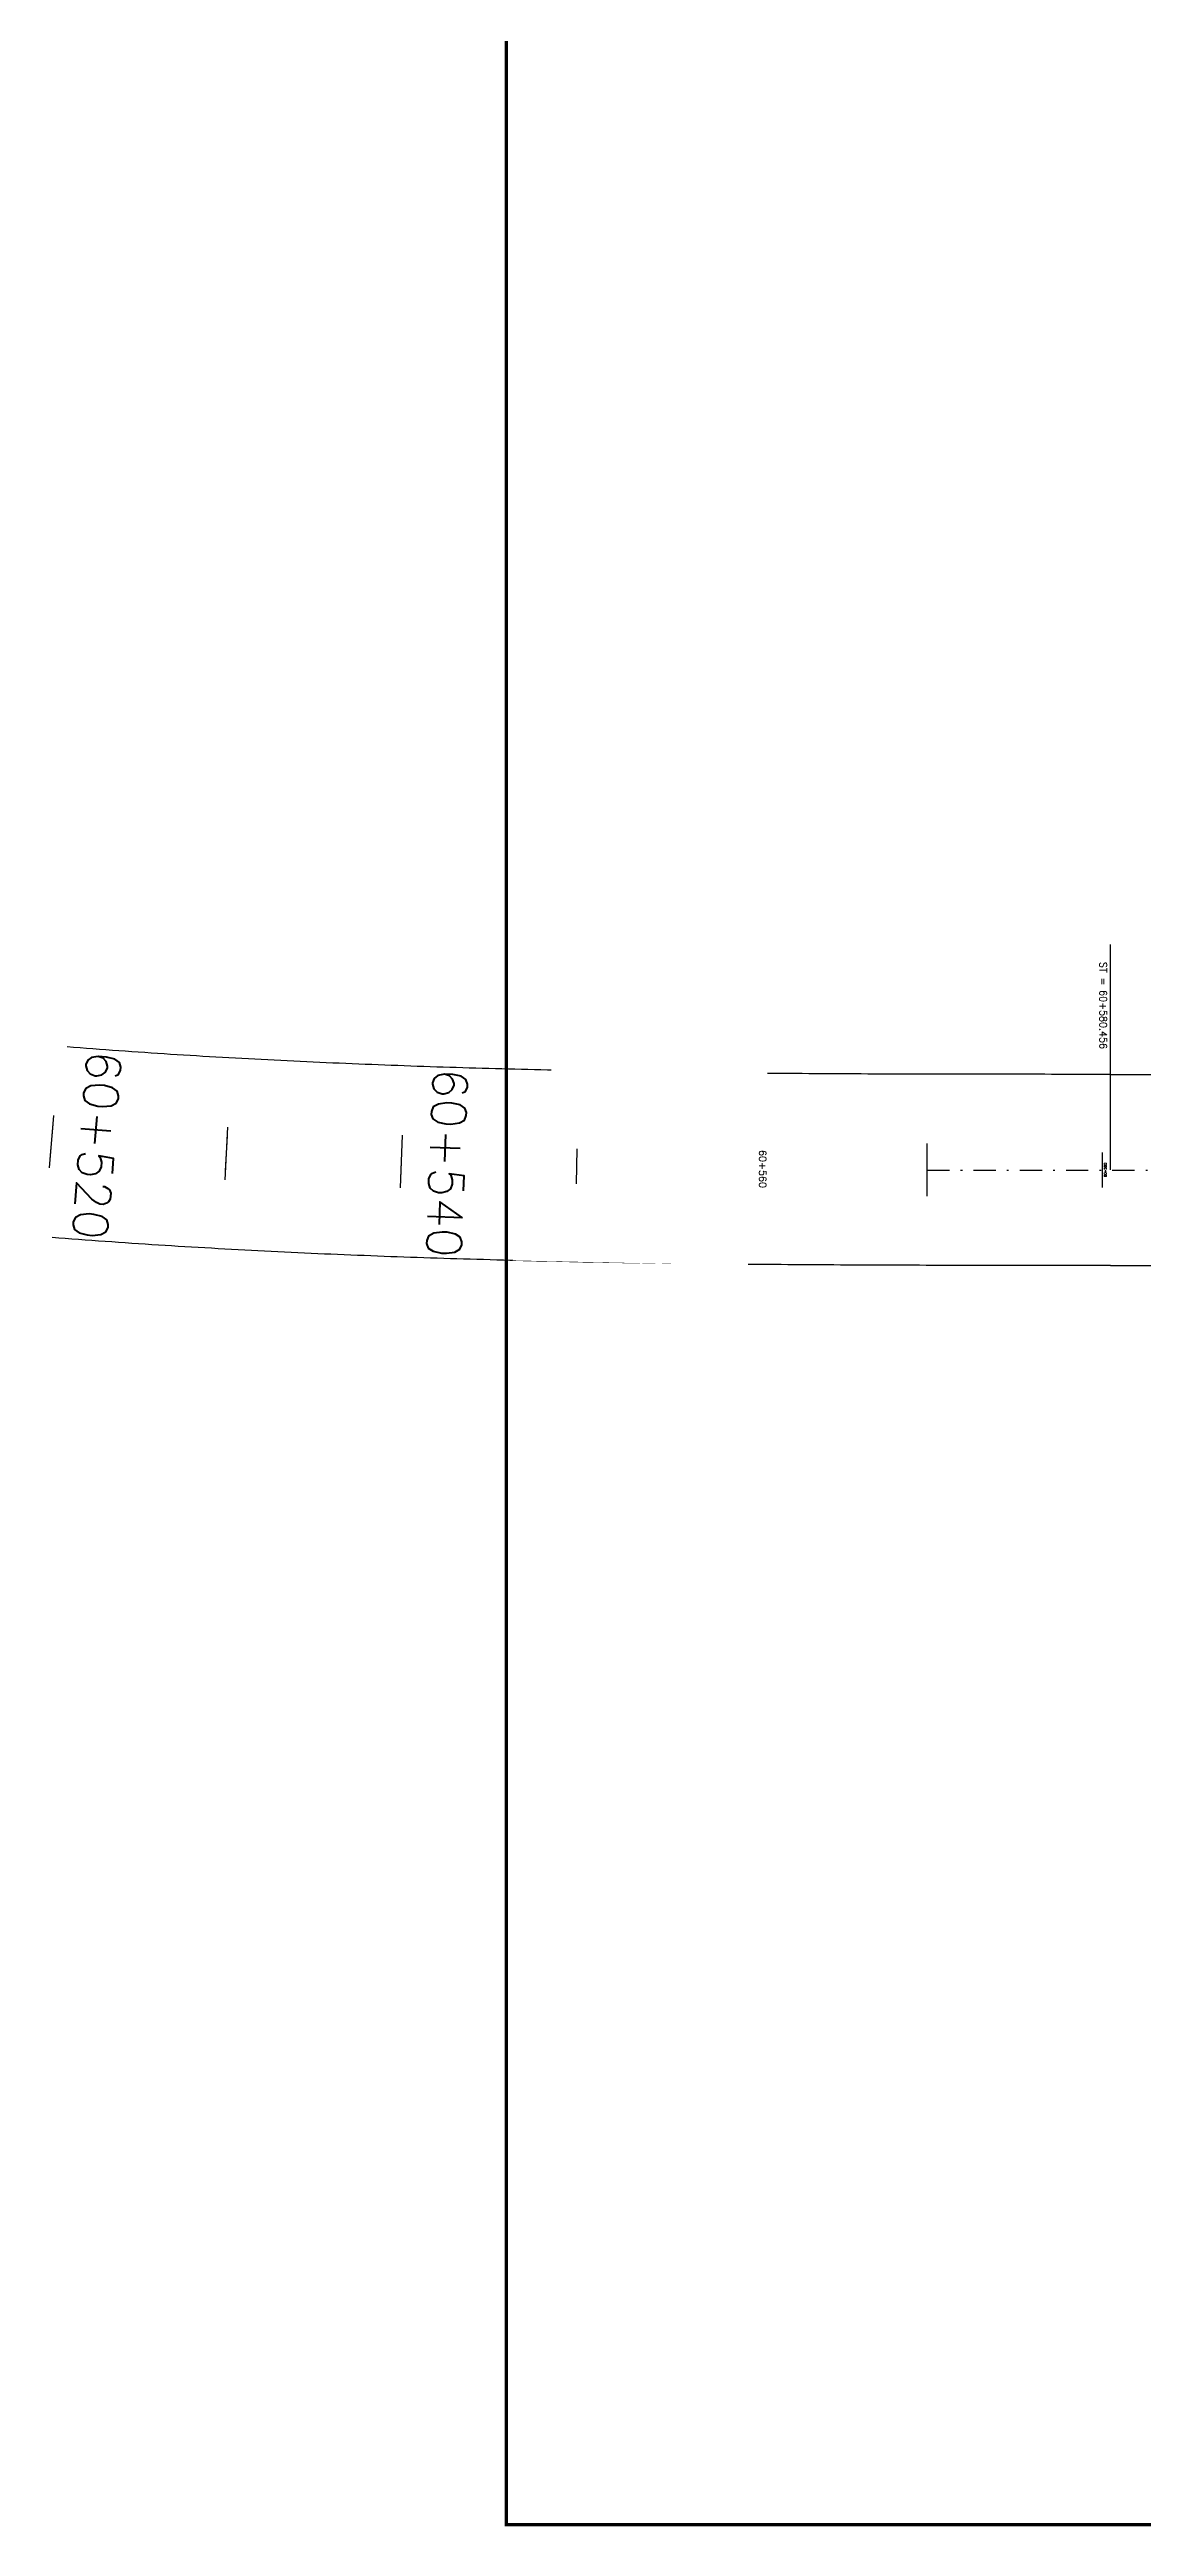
# Model space of a CAD drawing. Header units: metres. Extents: x 1080594 to 1081411, y 976871 to 977162.
# Drawn here: x 1080593.7 to 1080656.1, y 976870.8 to 977012.1 of the extents above; entities that cross this region are included whole.
import ezdxf
from ezdxf.enums import TextEntityAlignment as Align

# ---------------------------------------------------------------- set-up
doc = ezdxf.new("R2010")
doc.units = ezdxf.units.M
doc.header["$LTSCALE"] = 25.4
doc.linetypes.add('DASHDOT', pattern=[1, 0.5, -0.25, 0, -0.25])
doc.layers.add('COTA', color=1, linetype='Continuous', lineweight=30)
doc.layers.add('R80', color=3, linetype='Continuous', lineweight=30)
for name, color, linetype in [('DGEO_S3E1_NUEV_BVIA', 60, 'Continuous'), ('DGEO_S3E1_NUEV_STALBL', 7, 'Continuous'), ('dgeo_s3e1_nuevSTALBL', 7, 'Continuous'), ('dgeo_s3e1_nuevSTAPTS', 7, 'Continuous'), ('EJE PUENTE', 41, 'DASHDOT'), ('f_coord', 7, 'Continuous')]:
    doc.layers.add(name, color=color, linetype=linetype)
doc.styles.add('romans', font='romans.shx')

# ---------------------------------------------------------------- blocks, each defined once
blk = doc.blocks.new('sta_tic')
blk.add_line((0, -0.04165), (0, 0.04165))
blk = doc.blocks.new('lbl_tic')
blk.add_line((0, -0.04165), (0, 0.04165))

msp = doc.modelspace()

# ---------------------------------------------------------------- linework, layer by layer
at = {"layer": 'DGEO_S3E1_NUEV_BVIA'}
for p, q in [((1080654.26932, 976953.648042), (1080660.386292, 976953.648042)), ((1080654.26932, 976942.748042), (1080660.573263, 976942.748042))]:
    msp.add_line(p, q, dxfattribs=at)
for points in [[(1080654.26932, 976953.648042, -0.0001315789), (1080648.273623, 976953.64962, -0.0005921053), (1080642.286542, 976953.660647, -0.0009868424), (1080636.308134, 976953.690536, -0.0013815798), (1080630.338543, 976953.748659, -0.0017763177), (1080624.378047, 976953.844344, -0.002171056), (1080618.427102, 976953.986874, -0.0025657951), (1080612.486381, 976954.185486, -0.002960535), (1080606.556824, 976954.449361, -0.0033552757), (1080600.639673, 976954.787619, -0.0038158082), (1080594.736522, 976955.209312, -0.0041447606)], [(1080654.26932, 976942.748042, -0.0001315789), (1080648.265018, 976942.749623, -0.0005921053), (1080642.252121, 976942.760701, -0.0009868424), (1080636.230687, 976942.790811, -0.0013815798), (1080630.200863, 976942.849529, -0.0017763177), (1080624.16293, 976942.946467, -0.002171056), (1080618.117354, 976943.091276, -0.0025657951), (1080612.064828, 976943.293641, -0.002960535), (1080606.006321, 976943.563271, -0.0033552757), (1080599.943122, 976943.909898, -0.0038158082), (1080593.876889, 976944.343262, -0.0041447606)]]:
    msp.add_lwpolyline(points, format="xyb", dxfattribs=at)
at = {"layer": 'dgeo_s3e1_nuevSTAPTS'}
msp.add_line((1080654.26932, 976948.198042), (1080654.26932, 976961.044401), dxfattribs=at)
at = {"layer": 'EJE PUENTE', "ltscale": 0.1}
msp.add_lwpolyline([(1080643.813269, 976948.179964), (1081123.813502, 976948.179964)], dxfattribs=at)

# ---------------------------------------------------------------- block references
at = {"layer": 'DGEO_S3E1_NUEV_STALBL'}
for name, p, xscale, yscale, zscale, rotation in [('sta_tic', (1080593.852091, 976949.812527), 36.01440576230492, 36.01440576230492, 36.01440576230492, 355.407885516875), ('sta_tic', (1080603.828988, 976949.136808), 36.01440576230493, 36.01440576230493, 36.01440576230493, 356.8012197938118), ('sta_tic', (1080613.818475, 976948.682019), 36.01440576230493, 36.01440576230493, 36.01440576230493, 357.9435181256089), ('lbl_tic', (1080623.814523, 976948.404543), 36.01440576230492, 36.01440576230492, 36.01440576230492, 358.8345191788479), ('sta_tic', (1080633.813436, 976948.260614), 36.01440576230493, 36.01440576230493, 36.01440576230493, 359.4742229535287), ('sta_tic', (1080643.813269, 976948.206399), 36.01440576230493, 36.01440576230493, 36.01440576230493, 359.8626294496513)]:
    msp.add_blockref(name, p, dxfattribs=dict(at, xscale=xscale, yscale=yscale, zscale=zscale, rotation=rotation))
at = {"layer": 'dgeo_s3e1_nuevSTALBL'}
for name, p, xscale, yscale, zscale, rotation in [('lbl_tic', (1080593.852091, 976949.812527), 24.00960384153662, 24.00960384153662, 24.00960384153662, 355.407885516879), ('sta_tic', (1080603.828988, 976949.136808), 24.00960384153662, 24.00960384153662, 24.00960384153662, 356.8012197938126), ('lbl_tic', (1080613.818475, 976948.682019), 24.00960384153662, 24.00960384153662, 24.00960384153662, 357.9435181256096), ('lbl_tic', (1080633.813436, 976948.260614), 24.00960384153662, 24.00960384153662, 24.00960384153662, 359.4742229535292), ('sta_tic', (1080643.813269, 976948.206399), 24.00960384153666, 24.00960384153666, 24.00960384153666, 359.8626294496515), ('lbl_tic', (1080653.813263, 976948.198043), 24.00960384153661, 24.00960384153661, 24.00960384153661, 359.9997386672158)]:
    msp.add_blockref(name, p, dxfattribs=dict(at, xscale=xscale, yscale=yscale, zscale=zscale, rotation=rotation))

# ---------------------------------------------------------------- texts
at = {"layer": 'dgeo_s3e1_nuevSTALBL', "style": 'romans'}
for s, rotation, p in [('60+520', 265.40788552, (1080594.848881, 976949.732465)), ('60+540', 267.94351813, (1080614.817831, 976948.646134))]:
    msp.add_text(s, height=2, rotation=rotation, dxfattribs=at).set_placement(p, align=Align.BOTTOM_CENTER)
at = {"layer": 'R80', "style": 'romans'}
msp.add_text('ST = 60+580.456', height=0.4, rotation=270, dxfattribs=at).set_placement((1080653.531779, 976955.090106, 1061), align=Align.BOTTOM_RIGHT)
msp.add_text('60+580', height=0.15, rotation=90, dxfattribs=at).set_placement((1080654.096057, 976948.198038), align=Align.BOTTOM_CENTER)

# ---------------------------------------------------------------- next in the draw order: wipeouts: each hides what was drawn before it
msp.add_wipeout([(1080622.391443, 976954.072113), (1080634.704958, 976953.891467), (1080633.578716, 976942.748042), (1080625.595498, 976942.919584), (1080620.163405, 976943.036386), (1080621.304212, 976947.405815)]).dxf.layer = 'f_coord'

# ---------------------------------------------------------------- next in the draw order: linework, layer by layer
at = {"layer": 'COTA', "const_width": 0.2}
msp.add_lwpolyline([(1080619.797527, 977153.234077), (1081240.811784, 977153.234077), (1081240.811784, 976870.940986), (1080619.797527, 976870.940986)], close=True, dxfattribs=at)

# ---------------------------------------------------------------- next in the draw order: block references
at = {"layer": 'dgeo_s3e1_nuevSTALBL', "xscale": 24.00960384153664, "yscale": 24.00960384153664, "zscale": 24.00960384153664, "rotation": 358.8345191788485}
msp.add_blockref('sta_tic', (1080623.814523, 976948.404543), dxfattribs=at)

# ---------------------------------------------------------------- next in the draw order: texts
at = {"layer": 'R80', "style": 'romans'}
msp.add_text('60+560', height=0.4, rotation=270, dxfattribs=at).set_placement((1080634.096187, 976948.251437), align=Align.BOTTOM_CENTER)

doc.saveas('drawing.dxf')
